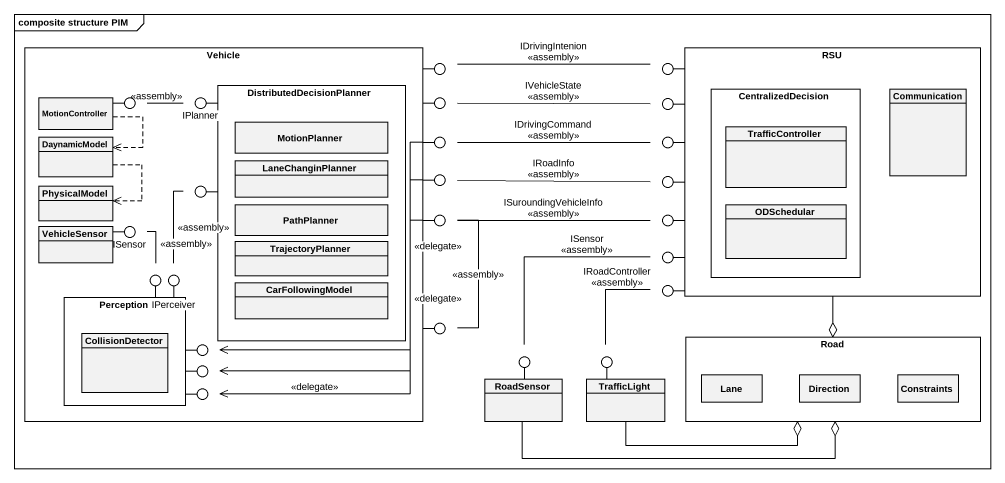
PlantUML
@startuml
mainframe composite structure PIM
allowmixing
hide circle
hide empty members
rectangle Vehicle {
  rectangle DistributedDecisionPlanner {
    class MotionPlanner
    class LaneChanginPlanner
    class PathPlanner
    class TrajectoryPlanner
    class CarFollowingModel
  }
  class MotionController
  class DaynamicModel
  class PhysicalModel
  class VehicleSensor
  rectangle Perception {
    class CollisionDetector
  }
}
rectangle RSU {
  rectangle CentralizedDecision {
    class TrafficController
    class ODSchedular
  }
  class Communication
}
() " " as lollipop1
() " " as lollipop2
() " " as lollipop3
() IPlanner
() " " as lollipop4
() " " as lollipop5
() " " as lollipop6
() " " as lollipop7
() " " as lollipop8
() " " as lollipop9
() " " as lollipop10
() ISensor
() " " as lollipop11
() " " as lollipop12
() " " as lollipop13
() IPerceiver
() " " as lollipop14
() " " as lollipop15
() " " as lollipop16
() " " as lollipop17
() " " as lollipop18
() " " as lollipop19
rectangle Road {
  rectangle Lane
  rectangle Direction
  rectangle Constraints
}
() " " as lollipop20
() " " as lollipop21
class RoadSensor
class TrafficLight
Vehicle -up- lollipop1
RSU -up- lollipop2
MotionController -right- lollipop3
DistributedDecisionPlanner -up- IPlanner
Vehicle -up- lollipop4
RSU -left- lollipop5
Vehicle -right- lollipop6
RSU -left- lollipop7
DistributedDecisionPlanner -left- lollipop8
Vehicle -right- lollipop9
RSU -left- lollipop10
VehicleSensor -right- ISensor
Vehicle -right- lollipop11
RSU -left- lollipop12
Perception -up- lollipop13
Perception -up- IPerceiver
RSU -left- lollipop14
RSU -- lollipop15
Vehicle -right- lollipop16
Perception -right- lollipop17
RoadSensor -up- lollipop18
TrafficLight -up- lollipop19
Perception -right- lollipop20
Perception -right- lollipop21
RSU --o Road
lollipop2 -left- lollipop1 : IDrivingIntenion\n<<assembly>>
MotionController ..> DaynamicModel
lollipop3 -right- IPlanner : <<assembly>>
lollipop5 -left- lollipop4 : IVehicleState\n<<assembly>>
DaynamicModel ..> PhysicalModel
lollipop6 -right- lollipop7 : IDrivingCommand\n<<assembly>>
lollipop6 --> lollipop17 : <<delegate>>
lollipop8 -- IPerceiver : <<assembly>>
lollipop9 -right- lollipop10 : IRoadInfo\n<<assembly>>
lollipop9 --> lollipop20 : <<delegate>>
lollipop11 -right- lollipop12 : ISuroundingVehicleInfo\n<<assembly>>
lollipop11 -- lollipop16 : <<assembly>>
lollipop11 --> lollipop21 : <<delegate>>
lollipop13 -up- ISensor : <<assembly>>
lollipop14 -- lollipop18 : ISensor\n<<assembly>>
lollipop19 -up- lollipop15 : IRoadController\n<<assembly>>
RoadSensor -right-o Road
TrafficLight -right-o Road
@enduml
